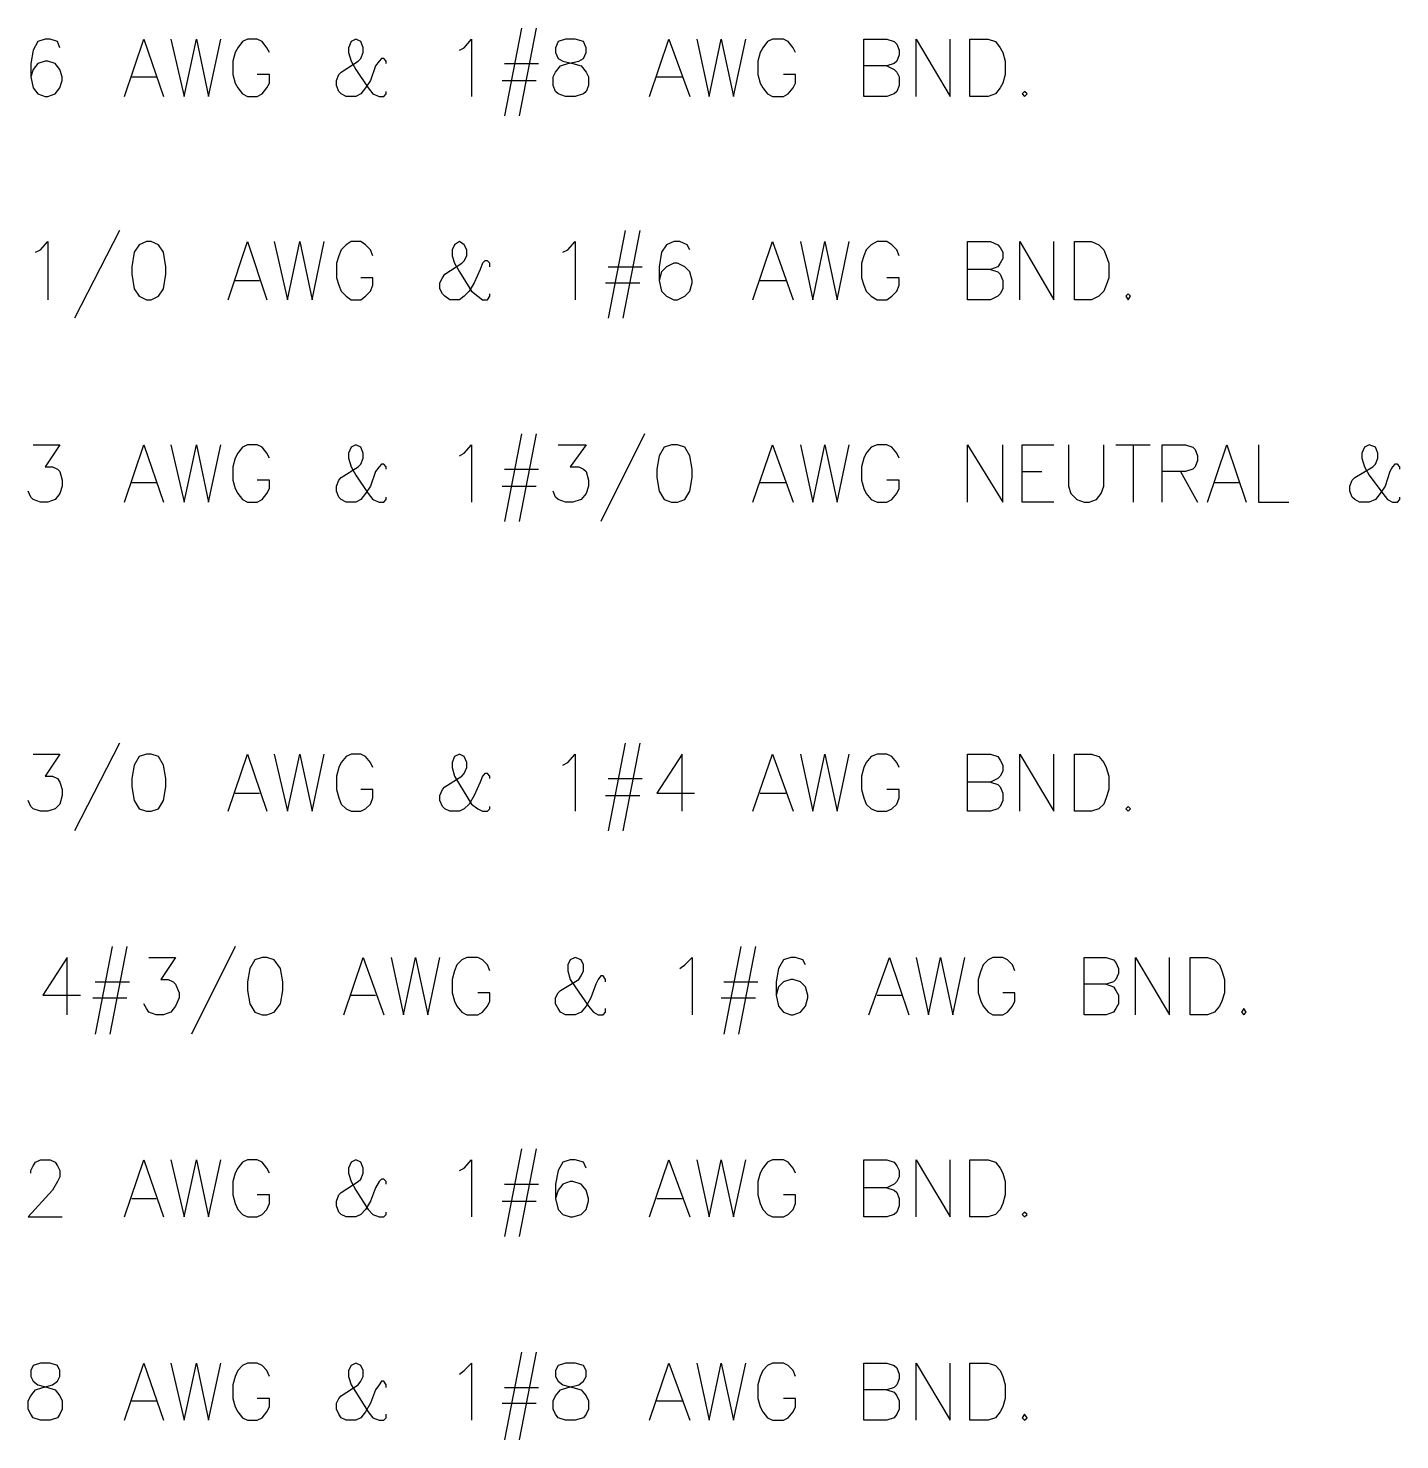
# Model space of a CAD drawing. Header units: inches. Extents: x 0.9 to 46, y 0.8 to 32.4.
# Drawn here: x 3.11 to 4.987, y 23.433 to 25.365 of the extents above; entities that cross this region are included whole.
import ezdxf

# ---------------------------------------------------------------- set-up
doc = ezdxf.new("R2010")
doc.units = ezdxf.units.IN
doc.header["$MEASUREMENT"] = 0
doc.layers.add('PDF_Geometry', color=7, linetype='Continuous')

msp = doc.modelspace()

# ---------------------------------------------------------------- linework, layer by layer
at = {"layer": 'PDF_Geometry', "lineweight": 30}
for points in [[(3.7849, 25.3645), (3.7616, 25.2445)], [(3.8049, 25.3645), (3.7816, 25.2445)], [(3.1533, 25.3379), (3.1499, 25.3462), (3.1399, 25.3495), (3.1333, 25.3495), (3.1233, 25.3462), (3.1166, 25.3345), (3.1133, 25.3162), (3.1133, 25.2979), (3.1166, 25.2829), (3.1233, 25.2746), (3.1333, 25.2712), (3.1366, 25.2712), (3.1466, 25.2746), (3.1533, 25.2829), (3.1566, 25.2929), (3.1566, 25.2979), (3.1533, 25.3079), (3.1466, 25.3162), (3.1366, 25.3195), (3.1333, 25.3195), (3.1233, 25.3162), (3.1166, 25.3079), (3.1133, 25.2979)], [(3.2416, 25.2712), (3.2683, 25.3495), (3.2949, 25.2712)], [(3.305, 25.3495), (3.3233, 25.2712), (3.34, 25.3495), (3.3566, 25.2712), (3.3733, 25.3495)], [(3.4399, 25.3312), (3.4366, 25.3379), (3.4299, 25.3462), (3.4233, 25.3495), (3.4099, 25.3495), (3.4033, 25.3462), (3.3966, 25.3379), (3.3933, 25.3312), (3.3899, 25.3195), (3.3899, 25.3012), (3.3933, 25.2895), (3.3966, 25.2829), (3.4033, 25.2746), (3.4099, 25.2712), (3.4233, 25.2712), (3.4299, 25.2746), (3.4366, 25.2829), (3.4399, 25.2895), (3.4399, 25.3012), (3.4233, 25.3012)], [(3.5999, 25.3162), (3.5999, 25.3195), (3.5966, 25.3229), (3.5933, 25.3229), (3.5899, 25.3195), (3.585, 25.3129), (3.5783, 25.2929), (3.5716, 25.2829), (3.565, 25.2746), (3.5583, 25.2712), (3.5449, 25.2712), (3.5383, 25.2746), (3.5349, 25.2779), (3.5316, 25.2862), (3.5316, 25.2929), (3.5349, 25.3012), (3.5383, 25.3045), (3.5616, 25.3195), (3.565, 25.3229), (3.5683, 25.3312), (3.5683, 25.3379), (3.565, 25.3462), (3.5583, 25.3495), (3.5516, 25.3462), (3.5483, 25.3379), (3.5483, 25.3312), (3.5516, 25.3195), (3.5583, 25.3079), (3.5749, 25.2829), (3.5816, 25.2746), (3.5899, 25.2712), (3.5966, 25.2712), (3.5999, 25.2746), (3.5999, 25.2779)], [(3.6999, 25.3345), (3.7066, 25.3379), (3.7166, 25.3495), (3.7166, 25.2712)], [(3.9599, 25.2712), (3.9866, 25.3495), (4.015, 25.2712)], [(4.0249, 25.3495), (4.0416, 25.2712), (4.0582, 25.3495), (4.0749, 25.2712), (4.0916, 25.3495)], [(4.1599, 25.3312), (4.1566, 25.3379), (4.1499, 25.3462), (4.1432, 25.3495), (4.1282, 25.3495), (4.1216, 25.3462), (4.1149, 25.3379), (4.1116, 25.3312), (4.1083, 25.3195), (4.1083, 25.3012), (4.1116, 25.2895), (4.1149, 25.2829), (4.1216, 25.2746), (4.1282, 25.2712), (4.1432, 25.2712), (4.1499, 25.2746), (4.1566, 25.2829), (4.1599, 25.2895), (4.1599, 25.3012), (4.1432, 25.3012)], [(4.2849, 25.3129), (4.2949, 25.3079), (4.2983, 25.3045), (4.3016, 25.2979), (4.3016, 25.2862), (4.2983, 25.2779), (4.2949, 25.2746), (4.2849, 25.2712), (4.2533, 25.2712), (4.2533, 25.3495), (4.2849, 25.3495), (4.2949, 25.3462), (4.2983, 25.3429), (4.3016, 25.3345), (4.3016, 25.3279), (4.2983, 25.3195), (4.2949, 25.3162), (4.2849, 25.3129), (4.2533, 25.3129)], [(4.3249, 25.2712), (4.3249, 25.3495), (4.3716, 25.2712), (4.3716, 25.3495)], [(3.7616, 25.3162), (3.8083, 25.3162)], [(3.2516, 25.2979), (3.2849, 25.2979)], [(3.7583, 25.2929), (3.8049, 25.2929)], [(3.9699, 25.2979), (4.0049, 25.2979)], [(3.1199, 25.0579), (3.1266, 25.0612), (3.1366, 25.0729), (3.1366, 24.9929)], [(3.235, 25.0879), (3.1733, 24.9679)], [(3.3833, 24.9929), (3.4099, 25.0729), (3.4366, 24.9929)], [(3.4466, 25.0729), (3.4649, 24.9929), (3.4816, 25.0729), (3.4983, 24.9929), (3.5149, 25.0729)], [(3.5816, 25.0529), (3.5783, 25.0612), (3.5716, 25.0679), (3.565, 25.0729), (3.5516, 25.0729), (3.5449, 25.0679), (3.5383, 25.0612), (3.5349, 25.0529), (3.5316, 25.0429), (3.5316, 25.0229), (3.5349, 25.0129), (3.5383, 25.0045), (3.5449, 24.9979), (3.5516, 24.9929), (3.565, 24.9929), (3.5716, 24.9979), (3.5783, 25.0045), (3.5816, 25.0129), (3.5816, 25.0229), (3.565, 25.0229)], [(3.7416, 25.0379), (3.7416, 25.0429), (3.7383, 25.0462), (3.7349, 25.0462), (3.7316, 25.0429), (3.7283, 25.0345), (3.7199, 25.0162), (3.7132, 25.0045), (3.7066, 24.9979), (3.6999, 24.9929), (3.6866, 24.9929), (3.6799, 24.9979), (3.6766, 25.0012), (3.6733, 25.0079), (3.6733, 25.0162), (3.6766, 25.0229), (3.6799, 25.0279), (3.7033, 25.0429), (3.7066, 25.0462), (3.7099, 25.0529), (3.7099, 25.0612), (3.7066, 25.0679), (3.6999, 25.0729), (3.6933, 25.0679), (3.6899, 25.0612), (3.6899, 25.0529), (3.6933, 25.0429), (3.6999, 25.0312), (3.7166, 25.0045), (3.7249, 24.9979), (3.7316, 24.9929), (3.7383, 24.9929), (3.7416, 24.9979), (3.7416, 25.0012)], [(3.8416, 25.0579), (3.8483, 25.0612), (3.8583, 25.0729), (3.8583, 24.9929)], [(3.9266, 25.0879), (3.9033, 24.9679)], [(3.9466, 25.0879), (3.9233, 24.9679)], [(4.015, 25.0612), (4.0116, 25.0679), (4.0016, 25.0729), (3.9933, 25.0729), (3.9833, 25.0679), (3.9766, 25.0579), (3.9732, 25.0379), (3.9732, 25.0195), (3.9766, 25.0045), (3.9833, 24.9979), (3.9933, 24.9929), (3.9983, 24.9929), (4.0083, 24.9979), (4.015, 25.0045), (4.0183, 25.0162), (4.0183, 25.0195), (4.015, 25.0312), (4.0083, 25.0379), (3.9983, 25.0429), (3.9933, 25.0429), (3.9833, 25.0379), (3.9766, 25.0312), (3.9732, 25.0195)], [(4.1016, 24.9929), (4.1282, 25.0729), (4.1566, 24.9929)], [(4.1666, 25.0729), (4.1833, 24.9929), (4.1999, 25.0729), (4.2166, 24.9929), (4.2332, 25.0729)], [(4.3016, 25.0529), (4.2983, 25.0612), (4.2916, 25.0679), (4.2849, 25.0729), (4.2716, 25.0729), (4.2633, 25.0679), (4.2566, 25.0612), (4.2533, 25.0529), (4.2499, 25.0429), (4.2499, 25.0229), (4.2533, 25.0129), (4.2566, 25.0045), (4.2633, 24.9979), (4.2716, 24.9929), (4.2849, 24.9929), (4.2916, 24.9979), (4.2983, 25.0045), (4.3016, 25.0129), (4.3016, 25.0229), (4.2849, 25.0229)], [(4.4266, 25.0345), (4.4366, 25.0312), (4.4399, 25.0279), (4.4433, 25.0195), (4.4433, 25.0079), (4.4399, 25.0012), (4.4366, 24.9979), (4.4266, 24.9929), (4.3949, 24.9929), (4.3949, 25.0729), (4.4266, 25.0729), (4.4366, 25.0679), (4.4399, 25.0645), (4.4433, 25.0579), (4.4433, 25.0496), (4.4399, 25.0429), (4.4366, 25.0379), (4.4266, 25.0345), (4.3949, 25.0345)], [(4.4666, 24.9929), (4.4666, 25.0729), (4.5133, 24.9929), (4.5133, 25.0729)], [(3.9033, 25.0379), (3.9499, 25.0379)], [(3.3933, 25.0195), (3.4266, 25.0195)], [(3.8999, 25.0162), (3.9466, 25.0162)], [(4.1116, 25.0195), (4.1466, 25.0195)], [(3.7849, 24.8096), (3.7616, 24.6896)], [(3.8049, 24.8096), (3.7816, 24.6896)], [(3.9533, 24.8096), (3.8933, 24.6896)], [(3.1166, 24.7946), (3.1533, 24.7946), (3.1333, 24.7645), (3.1433, 24.7645), (3.1499, 24.7612), (3.1533, 24.7579), (3.1566, 24.7462), (3.1566, 24.7379), (3.1533, 24.7279), (3.1466, 24.7196), (3.1366, 24.7162), (3.1266, 24.7162), (3.1166, 24.7196), (3.1133, 24.7229), (3.1099, 24.7312)], [(3.2416, 24.7162), (3.2683, 24.7946), (3.2949, 24.7162)], [(3.305, 24.7946), (3.3233, 24.7162), (3.34, 24.7946), (3.3566, 24.7162), (3.3733, 24.7946)], [(3.4399, 24.7762), (3.4366, 24.7829), (3.4299, 24.7912), (3.4233, 24.7946), (3.4099, 24.7946), (3.4033, 24.7912), (3.3966, 24.7829), (3.3933, 24.7762), (3.3899, 24.7645), (3.3899, 24.7462), (3.3933, 24.7345), (3.3966, 24.7279), (3.4033, 24.7196), (3.4099, 24.7162), (3.4233, 24.7162), (3.4299, 24.7196), (3.4366, 24.7279), (3.4399, 24.7345), (3.4399, 24.7462), (3.4233, 24.7462)], [(3.5999, 24.7612), (3.5999, 24.7645), (3.5966, 24.7679), (3.5933, 24.7679), (3.5899, 24.7645), (3.585, 24.7579), (3.5783, 24.7379), (3.5716, 24.7279), (3.565, 24.7196), (3.5583, 24.7162), (3.5449, 24.7162), (3.5383, 24.7196), (3.5349, 24.7229), (3.5316, 24.7312), (3.5316, 24.7379), (3.5349, 24.7462), (3.5383, 24.7495), (3.5616, 24.7645), (3.565, 24.7679), (3.5683, 24.7762), (3.5683, 24.7829), (3.565, 24.7912), (3.5583, 24.7946), (3.5516, 24.7912), (3.5483, 24.7829), (3.5483, 24.7762), (3.5516, 24.7645), (3.5583, 24.7529), (3.5749, 24.7279), (3.5816, 24.7196), (3.5899, 24.7162), (3.5966, 24.7162), (3.5999, 24.7196), (3.5999, 24.7229)], [(3.6999, 24.7796), (3.7066, 24.7829), (3.7166, 24.7946), (3.7166, 24.7162)], [(3.8349, 24.7946), (3.8733, 24.7946), (3.8516, 24.7645), (3.8633, 24.7645), (3.8699, 24.7612), (3.8733, 24.7579), (3.8766, 24.7462), (3.8766, 24.7379), (3.8733, 24.7279), (3.8666, 24.7196), (3.8549, 24.7162), (3.8449, 24.7162), (3.8349, 24.7196), (3.8316, 24.7229), (3.8283, 24.7312)], [(4.1016, 24.7162), (4.1282, 24.7946), (4.1566, 24.7162)], [(4.1666, 24.7946), (4.1833, 24.7162), (4.1999, 24.7946), (4.2166, 24.7162), (4.2332, 24.7946)], [(4.3016, 24.7762), (4.2983, 24.7829), (4.2916, 24.7912), (4.2849, 24.7946), (4.2716, 24.7946), (4.2633, 24.7912), (4.2566, 24.7829), (4.2533, 24.7762), (4.2499, 24.7645), (4.2499, 24.7462), (4.2533, 24.7345), (4.2566, 24.7279), (4.2633, 24.7196), (4.2716, 24.7162), (4.2849, 24.7162), (4.2916, 24.7196), (4.2983, 24.7279), (4.3016, 24.7345), (4.3016, 24.7462), (4.2849, 24.7462)], [(4.3949, 24.7162), (4.3949, 24.7946), (4.4433, 24.7162), (4.4433, 24.7946)], [(4.5133, 24.7162), (4.4699, 24.7162), (4.4699, 24.7946), (4.5133, 24.7946)], [(4.5333, 24.7946), (4.5333, 24.7379), (4.5366, 24.7279), (4.5449, 24.7196), (4.5549, 24.7162), (4.5616, 24.7162), (4.5716, 24.7196), (4.5782, 24.7279), (4.5816, 24.7379), (4.5816, 24.7946)], [(4.5982, 24.7946), (4.6449, 24.7946)], [(4.6216, 24.7946), (4.6216, 24.7162)], [(4.6616, 24.7162), (4.6616, 24.7946), (4.6933, 24.7946), (4.7033, 24.7912), (4.7066, 24.7879), (4.7099, 24.7796), (4.7099, 24.7729), (4.7066, 24.7645), (4.7033, 24.7612), (4.6933, 24.7579), (4.6616, 24.7579)], [(4.7233, 24.7162), (4.7499, 24.7946), (4.7766, 24.7162)], [(4.7933, 24.7946), (4.7933, 24.7162), (4.8349, 24.7162)], [(4.9866, 24.7612), (4.9866, 24.7645), (4.9833, 24.7679), (4.9799, 24.7679), (4.9766, 24.7645), (4.9732, 24.7579), (4.9666, 24.7379), (4.9599, 24.7279), (4.9532, 24.7196), (4.9449, 24.7162), (4.9316, 24.7162), (4.9249, 24.7196), (4.9216, 24.7229), (4.9182, 24.7312), (4.9182, 24.7379), (4.9216, 24.7462), (4.9249, 24.7495), (4.9499, 24.7645), (4.9532, 24.7679), (4.9566, 24.7762), (4.9566, 24.7829), (4.9532, 24.7912), (4.9449, 24.7946), (4.9382, 24.7912), (4.9349, 24.7829), (4.9349, 24.7762), (4.9382, 24.7645), (4.9449, 24.7529), (4.9633, 24.7279), (4.9699, 24.7196), (4.9766, 24.7162), (4.9833, 24.7162), (4.9866, 24.7196), (4.9866, 24.7229)], [(3.7616, 24.7612), (3.8083, 24.7612)], [(4.4699, 24.7579), (4.4966, 24.7579)], [(4.6866, 24.7579), (4.7099, 24.7162)], [(3.2516, 24.7429), (3.2849, 24.7429)], [(3.7583, 24.7379), (3.8049, 24.7379)], [(4.1116, 24.7429), (4.1466, 24.7429)], [(4.7332, 24.7429), (4.7666, 24.7429)], [(3.235, 24.3862), (3.1733, 24.2662)], [(3.9266, 24.3862), (3.9033, 24.2662)], [(3.9466, 24.3862), (3.9233, 24.2662)], [(3.1166, 24.3712), (3.1533, 24.3712), (3.1333, 24.3412), (3.1433, 24.3412), (3.1499, 24.3379), (3.1533, 24.3329), (3.1566, 24.3229), (3.1566, 24.3145), (3.1533, 24.3029), (3.1466, 24.2962), (3.1366, 24.2929), (3.1266, 24.2929), (3.1166, 24.2962), (3.1133, 24.2995), (3.1099, 24.3079)], [(3.3833, 24.2929), (3.4099, 24.3712), (3.4366, 24.2929)], [(3.4466, 24.3712), (3.4649, 24.2929), (3.4816, 24.3712), (3.4983, 24.2929), (3.5149, 24.3712)], [(3.5816, 24.3529), (3.5783, 24.3596), (3.5716, 24.3679), (3.565, 24.3712), (3.5516, 24.3712), (3.5449, 24.3679), (3.5383, 24.3596), (3.5349, 24.3529), (3.5316, 24.3412), (3.5316, 24.3229), (3.5349, 24.3112), (3.5383, 24.3029), (3.5449, 24.2962), (3.5516, 24.2929), (3.565, 24.2929), (3.5716, 24.2962), (3.5783, 24.3029), (3.5816, 24.3112), (3.5816, 24.3229), (3.565, 24.3229)], [(3.7416, 24.3379), (3.7416, 24.3412), (3.7383, 24.3446), (3.7349, 24.3446), (3.7316, 24.3412), (3.7283, 24.3329), (3.7199, 24.3145), (3.7132, 24.3029), (3.7066, 24.2962), (3.6999, 24.2929), (3.6866, 24.2929), (3.6799, 24.2962), (3.6766, 24.2995), (3.6733, 24.3079), (3.6733, 24.3145), (3.6766, 24.3229), (3.6799, 24.3262), (3.7033, 24.3412), (3.7066, 24.3446), (3.7099, 24.3529), (3.7099, 24.3596), (3.7066, 24.3679), (3.6999, 24.3712), (3.6933, 24.3679), (3.6899, 24.3596), (3.6899, 24.3529), (3.6933, 24.3412), (3.6999, 24.3296), (3.7166, 24.3029), (3.7249, 24.2962), (3.7316, 24.2929), (3.7383, 24.2929), (3.7416, 24.2962), (3.7416, 24.2995)], [(3.8416, 24.3562), (3.8483, 24.3596), (3.8583, 24.3712), (3.8583, 24.2929)], [(4.0049, 24.2929), (4.0049, 24.3712), (3.9699, 24.3179), (4.0216, 24.3179)], [(4.1016, 24.2929), (4.1282, 24.3712), (4.1566, 24.2929)], [(4.1666, 24.3712), (4.1833, 24.2929), (4.1999, 24.3712), (4.2166, 24.2929), (4.2332, 24.3712)], [(4.3016, 24.3529), (4.2983, 24.3596), (4.2916, 24.3679), (4.2849, 24.3712), (4.2716, 24.3712), (4.2633, 24.3679), (4.2566, 24.3596), (4.2533, 24.3529), (4.2499, 24.3412), (4.2499, 24.3229), (4.2533, 24.3112), (4.2566, 24.3029), (4.2633, 24.2962), (4.2716, 24.2929), (4.2849, 24.2929), (4.2916, 24.2962), (4.2983, 24.3029), (4.3016, 24.3112), (4.3016, 24.3229), (4.2849, 24.3229)], [(4.4266, 24.3329), (4.4366, 24.3296), (4.4399, 24.3262), (4.4433, 24.3179), (4.4433, 24.3079), (4.4399, 24.2995), (4.4366, 24.2962), (4.4266, 24.2929), (4.3949, 24.2929), (4.3949, 24.3712), (4.4266, 24.3712), (4.4366, 24.3679), (4.4399, 24.3629), (4.4433, 24.3562), (4.4433, 24.3479), (4.4399, 24.3412), (4.4366, 24.3379), (4.4266, 24.3329), (4.3949, 24.3329)], [(4.4666, 24.2929), (4.4666, 24.3712), (4.5133, 24.2929), (4.5133, 24.3712)], [(3.9033, 24.3379), (3.9499, 24.3379)], [(3.3933, 24.3179), (3.4266, 24.3179)], [(3.8999, 24.3145), (3.9466, 24.3145)], [(4.1116, 24.3179), (4.1466, 24.3179)], [(3.2249, 24.1079), (3.2016, 23.9879)], [(3.2449, 24.1079), (3.2216, 23.9879)], [(3.3933, 24.1079), (3.3333, 23.9879)], [(4.0849, 24.1079), (4.0616, 23.9879)], [(4.1049, 24.1079), (4.0816, 23.9879)], [(3.1633, 24.0146), (3.1633, 24.0929), (3.1299, 24.0412), (3.1816, 24.0412)], [(3.275, 24.0929), (3.3116, 24.0929), (3.2916, 24.0629), (3.3016, 24.0629), (3.3083, 24.0595), (3.3116, 24.0562), (3.3166, 24.0446), (3.3166, 24.0379), (3.3116, 24.0262), (3.305, 24.0179), (3.2949, 24.0146), (3.2849, 24.0146), (3.275, 24.0179), (3.2716, 24.0229), (3.2683, 24.0296)], [(3.5416, 24.0146), (3.5683, 24.0929), (3.5966, 24.0146)], [(3.6066, 24.0929), (3.6233, 24.0146), (3.6399, 24.0929), (3.6566, 24.0146), (3.6733, 24.0929)], [(3.7416, 24.0746), (3.7383, 24.0829), (3.7316, 24.0895), (3.7249, 24.0929), (3.7099, 24.0929), (3.7033, 24.0895), (3.6966, 24.0829), (3.6933, 24.0746), (3.6899, 24.0629), (3.6899, 24.0446), (3.6933, 24.0329), (3.6966, 24.0262), (3.7033, 24.0179), (3.7099, 24.0146), (3.7249, 24.0146), (3.7316, 24.0179), (3.7383, 24.0262), (3.7416, 24.0329), (3.7416, 24.0446), (3.7249, 24.0446)], [(3.8999, 24.0595), (3.8999, 24.0629), (3.8966, 24.0679), (3.8933, 24.0679), (3.8899, 24.0629), (3.8866, 24.0562), (3.8799, 24.0379), (3.8733, 24.0262), (3.8666, 24.0179), (3.8583, 24.0146), (3.8449, 24.0146), (3.8383, 24.0179), (3.8349, 24.0229), (3.8316, 24.0296), (3.8316, 24.0379), (3.8349, 24.0446), (3.8383, 24.0479), (3.8633, 24.0629), (3.8666, 24.0679), (3.8699, 24.0746), (3.8699, 24.0829), (3.8666, 24.0895), (3.8583, 24.0929), (3.8516, 24.0895), (3.8483, 24.0829), (3.8483, 24.0746), (3.8516, 24.0629), (3.8583, 24.0529), (3.8766, 24.0262), (3.8833, 24.0179), (3.8899, 24.0146), (3.8966, 24.0146), (3.8999, 24.0179), (3.8999, 24.0229)], [(4.0016, 24.0779), (4.0083, 24.0829), (4.0183, 24.0929), (4.0183, 24.0146)], [(4.1733, 24.0829), (4.1699, 24.0895), (4.1599, 24.0929), (4.1533, 24.0929), (4.1432, 24.0895), (4.1366, 24.0779), (4.1333, 24.0595), (4.1333, 24.0412), (4.1366, 24.0262), (4.1432, 24.0179), (4.1533, 24.0146), (4.1566, 24.0146), (4.1666, 24.0179), (4.1733, 24.0262), (4.1766, 24.0379), (4.1766, 24.0412), (4.1733, 24.0529), (4.1666, 24.0595), (4.1566, 24.0629), (4.1533, 24.0629), (4.1432, 24.0595), (4.1366, 24.0529), (4.1333, 24.0412)], [(4.2599, 24.0146), (4.2883, 24.0929), (4.3149, 24.0146)], [(4.3249, 24.0929), (4.3416, 24.0146), (4.3583, 24.0929), (4.3749, 24.0146), (4.3916, 24.0929)], [(4.4599, 24.0746), (4.4566, 24.0829), (4.4499, 24.0895), (4.4433, 24.0929), (4.4299, 24.0929), (4.4232, 24.0895), (4.4166, 24.0829), (4.4133, 24.0746), (4.4099, 24.0629), (4.4099, 24.0446), (4.4133, 24.0329), (4.4166, 24.0262), (4.4232, 24.0179), (4.4299, 24.0146), (4.4433, 24.0146), (4.4499, 24.0179), (4.4566, 24.0262), (4.4599, 24.0329), (4.4599, 24.0446), (4.4433, 24.0446)], [(4.5849, 24.0562), (4.5949, 24.0529), (4.5982, 24.0479), (4.6016, 24.0412), (4.6016, 24.0296), (4.5982, 24.0229), (4.5949, 24.0179), (4.5849, 24.0146), (4.5549, 24.0146), (4.5549, 24.0929), (4.5849, 24.0929), (4.5949, 24.0895), (4.5982, 24.0862), (4.6016, 24.0779), (4.6016, 24.0712), (4.5982, 24.0629), (4.5949, 24.0595), (4.5849, 24.0562), (4.5549, 24.0562)], [(4.6249, 24.0146), (4.6249, 24.0929), (4.6716, 24.0146), (4.6716, 24.0929)], [(3.2016, 24.0595), (3.2483, 24.0595)], [(4.0616, 24.0595), (4.1083, 24.0595)], [(3.1983, 24.0379), (3.2449, 24.0379)], [(3.5516, 24.0412), (3.585, 24.0412)], [(4.0582, 24.0379), (4.1049, 24.0379)], [(4.2716, 24.0412), (4.3049, 24.0412)], [(3.7849, 23.8312), (3.7616, 23.7112)], [(3.8049, 23.8312), (3.7816, 23.7112)], [(3.1133, 23.7979), (3.1133, 23.8012), (3.1166, 23.8079), (3.1199, 23.8129), (3.1266, 23.8162), (3.1399, 23.8162), (3.1466, 23.8129), (3.1499, 23.8079), (3.1533, 23.8012), (3.1533, 23.7929), (3.1499, 23.7862), (3.1433, 23.7746), (3.1099, 23.7379), (3.1566, 23.7379)], [(3.2416, 23.7379), (3.2683, 23.8162), (3.2949, 23.7379)], [(3.305, 23.8162), (3.3233, 23.7379), (3.34, 23.8162), (3.3566, 23.7379), (3.3733, 23.8162)], [(3.4399, 23.7979), (3.4366, 23.8046), (3.4299, 23.8129), (3.4233, 23.8162), (3.4099, 23.8162), (3.4033, 23.8129), (3.3966, 23.8046), (3.3933, 23.7979), (3.3899, 23.7862), (3.3899, 23.7679), (3.3933, 23.7562), (3.3966, 23.7479), (3.4033, 23.7412), (3.4099, 23.7379), (3.4233, 23.7379), (3.4299, 23.7412), (3.4366, 23.7479), (3.4399, 23.7562), (3.4399, 23.7679), (3.4233, 23.7679)], [(3.5999, 23.7829), (3.5999, 23.7862), (3.5966, 23.7896), (3.5933, 23.7896), (3.5899, 23.7862), (3.585, 23.7779), (3.5783, 23.7596), (3.5716, 23.7479), (3.565, 23.7412), (3.5583, 23.7379), (3.5449, 23.7379), (3.5383, 23.7412), (3.5349, 23.7446), (3.5316, 23.7529), (3.5316, 23.7596), (3.5349, 23.7679), (3.5383, 23.7712), (3.5616, 23.7862), (3.565, 23.7896), (3.5683, 23.7979), (3.5683, 23.8046), (3.565, 23.8129), (3.5583, 23.8162), (3.5516, 23.8129), (3.5483, 23.8046), (3.5483, 23.7979), (3.5516, 23.7862), (3.5583, 23.7746), (3.5749, 23.7479), (3.5816, 23.7412), (3.5899, 23.7379), (3.5966, 23.7379), (3.5999, 23.7412), (3.5999, 23.7446)], [(3.6999, 23.8012), (3.7066, 23.8046), (3.7166, 23.8162), (3.7166, 23.7379)], [(3.8733, 23.8046), (3.8699, 23.8129), (3.8583, 23.8162), (3.8516, 23.8162), (3.8416, 23.8129), (3.8349, 23.8012), (3.8316, 23.7829), (3.8316, 23.7629), (3.8349, 23.7479), (3.8416, 23.7412), (3.8516, 23.7379), (3.8549, 23.7379), (3.8666, 23.7412), (3.8733, 23.7479), (3.8766, 23.7596), (3.8766, 23.7629), (3.8733, 23.7746), (3.8666, 23.7829), (3.8549, 23.7862), (3.8516, 23.7862), (3.8416, 23.7829), (3.8349, 23.7746), (3.8316, 23.7629)], [(3.9599, 23.7379), (3.9866, 23.8162), (4.015, 23.7379)], [(4.0249, 23.8162), (4.0416, 23.7379), (4.0582, 23.8162), (4.0749, 23.7379), (4.0916, 23.8162)], [(4.1599, 23.7979), (4.1566, 23.8046), (4.1499, 23.8129), (4.1432, 23.8162), (4.1282, 23.8162), (4.1216, 23.8129), (4.1149, 23.8046), (4.1116, 23.7979), (4.1083, 23.7862), (4.1083, 23.7679), (4.1116, 23.7562), (4.1149, 23.7479), (4.1216, 23.7412), (4.1282, 23.7379), (4.1432, 23.7379), (4.1499, 23.7412), (4.1566, 23.7479), (4.1599, 23.7562), (4.1599, 23.7679), (4.1432, 23.7679)], [(4.2849, 23.7779), (4.2949, 23.7746), (4.2983, 23.7712), (4.3016, 23.7629), (4.3016, 23.7529), (4.2983, 23.7446), (4.2949, 23.7412), (4.2849, 23.7379), (4.2533, 23.7379), (4.2533, 23.8162), (4.2849, 23.8162), (4.2949, 23.8129), (4.2983, 23.8079), (4.3016, 23.8012), (4.3016, 23.7929), (4.2983, 23.7862), (4.2949, 23.7829), (4.2849, 23.7779), (4.2533, 23.7779)], [(4.3249, 23.7379), (4.3249, 23.8162), (4.3716, 23.7379), (4.3716, 23.8162)], [(3.7616, 23.7829), (3.8083, 23.7829)], [(3.2516, 23.7629), (3.2849, 23.7629)], [(3.7583, 23.7596), (3.8049, 23.7596)], [(3.9699, 23.7629), (4.0049, 23.7629)], [(3.7849, 23.5529), (3.7616, 23.4329)], [(3.8049, 23.5529), (3.7816, 23.4329)], [(3.2416, 23.4596), (3.2683, 23.5379), (3.2949, 23.4596)], [(3.305, 23.5379), (3.3233, 23.4596), (3.34, 23.5379), (3.3566, 23.4596), (3.3733, 23.5379)], [(3.4399, 23.5196), (3.4366, 23.5279), (3.4299, 23.5346), (3.4233, 23.5379), (3.4099, 23.5379), (3.4033, 23.5346), (3.3966, 23.5279), (3.3933, 23.5196), (3.3899, 23.5079), (3.3899, 23.4896), (3.3933, 23.4779), (3.3966, 23.4712), (3.4033, 23.4629), (3.4099, 23.4596), (3.4233, 23.4596), (3.4299, 23.4629), (3.4366, 23.4712), (3.4399, 23.4779), (3.4399, 23.4896), (3.4233, 23.4896)], [(3.5999, 23.5046), (3.5999, 23.5079), (3.5966, 23.5129), (3.5933, 23.5129), (3.5899, 23.5079), (3.585, 23.5012), (3.5783, 23.4829), (3.5716, 23.4712), (3.565, 23.4629), (3.5583, 23.4596), (3.5449, 23.4596), (3.5383, 23.4629), (3.5349, 23.4679), (3.5316, 23.4746), (3.5316, 23.4829), (3.5349, 23.4896), (3.5383, 23.4929), (3.5616, 23.5079), (3.565, 23.5129), (3.5683, 23.5196), (3.5683, 23.5279), (3.565, 23.5346), (3.5583, 23.5379), (3.5516, 23.5346), (3.5483, 23.5279), (3.5483, 23.5196), (3.5516, 23.5079), (3.5583, 23.4979), (3.5749, 23.4712), (3.5816, 23.4629), (3.5899, 23.4596), (3.5966, 23.4596), (3.5999, 23.4629), (3.5999, 23.4679)], [(3.6999, 23.5229), (3.7066, 23.5279), (3.7166, 23.5379), (3.7166, 23.4596)], [(3.9599, 23.4596), (3.9866, 23.5379), (4.015, 23.4596)], [(4.0249, 23.5379), (4.0416, 23.4596), (4.0582, 23.5379), (4.0749, 23.4596), (4.0916, 23.5379)], [(4.1599, 23.5196), (4.1566, 23.5279), (4.1499, 23.5346), (4.1432, 23.5379), (4.1282, 23.5379), (4.1216, 23.5346), (4.1149, 23.5279), (4.1116, 23.5196), (4.1083, 23.5079), (4.1083, 23.4896), (4.1116, 23.4779), (4.1149, 23.4712), (4.1216, 23.4629), (4.1282, 23.4596), (4.1432, 23.4596), (4.1499, 23.4629), (4.1566, 23.4712), (4.1599, 23.4779), (4.1599, 23.4896), (4.1432, 23.4896)], [(4.2849, 23.5012), (4.2949, 23.4979), (4.2983, 23.4929), (4.3016, 23.4862), (4.3016, 23.4746), (4.2983, 23.4679), (4.2949, 23.4629), (4.2849, 23.4596), (4.2533, 23.4596), (4.2533, 23.5379), (4.2849, 23.5379), (4.2949, 23.5346), (4.2983, 23.5313), (4.3016, 23.5229), (4.3016, 23.5162), (4.2983, 23.5079), (4.2949, 23.5046), (4.2849, 23.5012), (4.2533, 23.5012)], [(4.3249, 23.4596), (4.3249, 23.5379), (4.3716, 23.4596), (4.3716, 23.5379)], [(3.7616, 23.5046), (3.8083, 23.5046)], [(3.2516, 23.4862), (3.2849, 23.4862)], [(3.7583, 23.4829), (3.8049, 23.4829)], [(3.9699, 23.4862), (4.0049, 23.4862)]]:
    msp.add_lwpolyline(points, dxfattribs=at)
for points in [[(3.8449, 25.3495), (3.8349, 25.3462), (3.8316, 25.3379), (3.8316, 25.3312), (3.8349, 25.3229), (3.8416, 25.3195), (3.8549, 25.3162), (3.8666, 25.3129), (3.8733, 25.3045), (3.8766, 25.2979), (3.8766, 25.2862), (3.8733, 25.2779), (3.8699, 25.2746), (3.8583, 25.2712), (3.8449, 25.2712), (3.8349, 25.2746), (3.8316, 25.2779), (3.8283, 25.2862), (3.8283, 25.2979), (3.8316, 25.3045), (3.8383, 25.3129), (3.8483, 25.3162), (3.8633, 25.3195), (3.8699, 25.3229), (3.8733, 25.3312), (3.8733, 25.3379), (3.8699, 25.3462), (3.8583, 25.3495)], [(4.3983, 25.2712), (4.3983, 25.3495), (4.4232, 25.3495), (4.4333, 25.3462), (4.4399, 25.3379), (4.4433, 25.3312), (4.4466, 25.3195), (4.4466, 25.3012), (4.4433, 25.2895), (4.4399, 25.2829), (4.4333, 25.2746), (4.4232, 25.2712)], [(4.4732, 25.2779), (4.4699, 25.2746), (4.4732, 25.2712), (4.4766, 25.2746)], [(3.2716, 25.0729), (3.2616, 25.0679), (3.255, 25.0579), (3.2516, 25.0379), (3.2516, 25.0279), (3.255, 25.0079), (3.2616, 24.9979), (3.2716, 24.9929), (3.2783, 24.9929), (3.2883, 24.9979), (3.2949, 25.0079), (3.2983, 25.0279), (3.2983, 25.0379), (3.2949, 25.0579), (3.2883, 25.0679), (3.2783, 25.0729)], [(4.5416, 24.9929), (4.5416, 25.0729), (4.5649, 25.0729), (4.5749, 25.0679), (4.5816, 25.0612), (4.5849, 25.0529), (4.5883, 25.0429), (4.5883, 25.0229), (4.5849, 25.0129), (4.5816, 25.0045), (4.5749, 24.9979), (4.5649, 24.9929)], [(4.6149, 25.0012), (4.6116, 24.9979), (4.6149, 24.9929), (4.6183, 24.9979)], [(3.9899, 24.7946), (3.9799, 24.7912), (3.9732, 24.7796), (3.9699, 24.7612), (3.9699, 24.7495), (3.9732, 24.7312), (3.9799, 24.7196), (3.9899, 24.7162), (3.9983, 24.7162), (4.0083, 24.7196), (4.015, 24.7312), (4.0183, 24.7495), (4.0183, 24.7612), (4.015, 24.7796), (4.0083, 24.7912), (3.9983, 24.7946)], [(3.2716, 24.3712), (3.2616, 24.3679), (3.255, 24.3562), (3.2516, 24.3379), (3.2516, 24.3262), (3.255, 24.3079), (3.2616, 24.2962), (3.2716, 24.2929), (3.2783, 24.2929), (3.2883, 24.2962), (3.2949, 24.3079), (3.2983, 24.3262), (3.2983, 24.3379), (3.2949, 24.3562), (3.2883, 24.3679), (3.2783, 24.3712)], [(4.5416, 24.2929), (4.5416, 24.3712), (4.5649, 24.3712), (4.5749, 24.3679), (4.5816, 24.3596), (4.5849, 24.3529), (4.5883, 24.3412), (4.5883, 24.3229), (4.5849, 24.3112), (4.5816, 24.3029), (4.5749, 24.2962), (4.5649, 24.2929)], [(4.6149, 24.2995), (4.6116, 24.2962), (4.6149, 24.2929), (4.6183, 24.2962)], [(3.4299, 24.0929), (3.4199, 24.0895), (3.4133, 24.0779), (3.4099, 24.0595), (3.4099, 24.0479), (3.4133, 24.0296), (3.4199, 24.0179), (3.4299, 24.0146), (3.4366, 24.0146), (3.4466, 24.0179), (3.4549, 24.0296), (3.4583, 24.0479), (3.4583, 24.0595), (3.4549, 24.0779), (3.4466, 24.0895), (3.4366, 24.0929)], [(4.6999, 24.0146), (4.6999, 24.0929), (4.7233, 24.0929), (4.7332, 24.0895), (4.7399, 24.0829), (4.7432, 24.0746), (4.7466, 24.0629), (4.7466, 24.0446), (4.7432, 24.0329), (4.7399, 24.0262), (4.7332, 24.0179), (4.7233, 24.0146)], [(4.7733, 24.0229), (4.7699, 24.0179), (4.7733, 24.0146), (4.7766, 24.0179)], [(4.3983, 23.7379), (4.3983, 23.8162), (4.4232, 23.8162), (4.4333, 23.8129), (4.4399, 23.8046), (4.4433, 23.7979), (4.4466, 23.7862), (4.4466, 23.7679), (4.4433, 23.7562), (4.4399, 23.7479), (4.4333, 23.7412), (4.4232, 23.7379)], [(4.4732, 23.7446), (4.4699, 23.7412), (4.4732, 23.7379), (4.4766, 23.7412)], [(3.1266, 23.5379), (3.1166, 23.5346), (3.1133, 23.5279), (3.1133, 23.5196), (3.1166, 23.5129), (3.1233, 23.5079), (3.1366, 23.5046), (3.1466, 23.5012), (3.1533, 23.4929), (3.1566, 23.4862), (3.1566, 23.4746), (3.1533, 23.4679), (3.1499, 23.4629), (3.1399, 23.4596), (3.1266, 23.4596), (3.1166, 23.4629), (3.1133, 23.4679), (3.1099, 23.4746), (3.1099, 23.4862), (3.1133, 23.4929), (3.1199, 23.5012), (3.1299, 23.5046), (3.1433, 23.5079), (3.1499, 23.5129), (3.1533, 23.5196), (3.1533, 23.5279), (3.1499, 23.5346), (3.1399, 23.5379)], [(3.8449, 23.5379), (3.8349, 23.5346), (3.8316, 23.5279), (3.8316, 23.5196), (3.8349, 23.5129), (3.8416, 23.5079), (3.8549, 23.5046), (3.8666, 23.5012), (3.8733, 23.4929), (3.8766, 23.4862), (3.8766, 23.4746), (3.8733, 23.4679), (3.8699, 23.4629), (3.8583, 23.4596), (3.8449, 23.4596), (3.8349, 23.4629), (3.8316, 23.4679), (3.8283, 23.4746), (3.8283, 23.4862), (3.8316, 23.4929), (3.8383, 23.5012), (3.8483, 23.5046), (3.8633, 23.5079), (3.8699, 23.5129), (3.8733, 23.5196), (3.8733, 23.5279), (3.8699, 23.5346), (3.8583, 23.5379)], [(4.3983, 23.4596), (4.3983, 23.5379), (4.4232, 23.5379), (4.4333, 23.5346), (4.4399, 23.5279), (4.4433, 23.5196), (4.4466, 23.5079), (4.4466, 23.4896), (4.4433, 23.4779), (4.4399, 23.4712), (4.4333, 23.4629), (4.4232, 23.4596)], [(4.4732, 23.4679), (4.4699, 23.4629), (4.4732, 23.4596), (4.4766, 23.4629)]]:
    msp.add_lwpolyline(points, close=True, dxfattribs=at)

doc.saveas('drawing.dxf')
